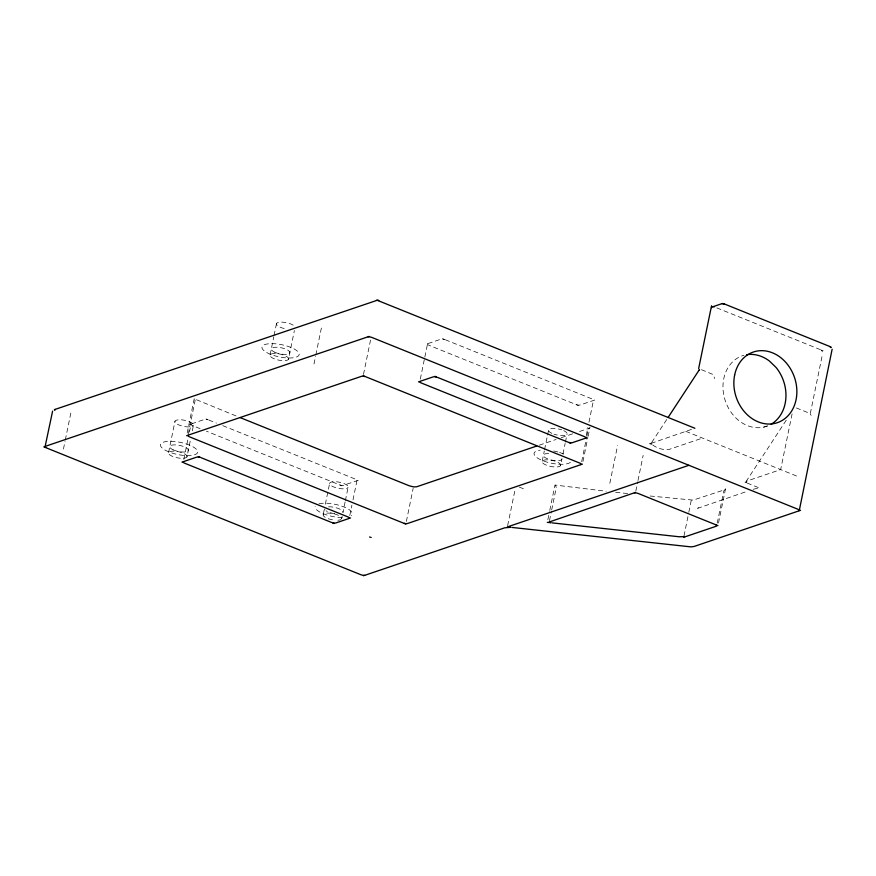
<?xml version="1.0" encoding="UTF-8"?>
<svg xmlns="http://www.w3.org/2000/svg" width="876" height="876" viewBox="0 0 876 876"><rect width="100%" height="100%" fill="white"/><g stroke="black" fill="none" stroke-linecap="round" stroke-linejoin="round"><path stroke-width="0.66" stroke-dasharray="4.38 3.29" d="M683.992 535.948L688.547 513.61M688.81 512.296L691.219 500.481M63.455 449.027L65.054 441.23M65.317 439.927L71.186 411.348M168.564 452.542L175.003 421.148M187.168 433.04L194.231 398.635M188.187 434.2L195.118 400.474L194.428 398.898L236.235 416.012M183.807 459.374L188.077 438.591M189.413 432.098L191.012 424.302M186.96 456.933A9.494 3.11 11.6 0 0 174.477 451.173A9.494 3.11 11.6 0 0 171.849 456.1A9.494 3.11 11.6 0 0 186.96 456.933L190.421 440.08M192.315 430.828L193.399 425.539A9.494 3.11 11.6 0 0 180.916 419.779A9.494 3.11 11.6 0 0 178.288 424.707A9.494 3.11 11.6 0 0 193.399 425.539M270.082 354.9L273.816 336.723M274.079 335.399L276.52 323.507M288.478 359.291A9.494 3.11 11.6 0 0 275.995 353.532A9.494 3.11 11.6 0 0 273.367 358.459A9.494 3.11 11.6 0 0 288.478 359.291L294.38 330.537M313.991 363.989L315.59 356.193M315.853 354.889L321.722 326.31M323.233 514.464L324.273 509.438M325.335 504.226L329.683 483.07M363.485 374.424L370.548 340.03M342.155 516.336L341.64 518.855A9.494 3.11 11.6 0 0 332.332 513.478A9.494 3.11 11.6 0 0 323.277 515.57A9.494 3.11 11.6 0 0 335.716 520.224M345.089 502.003L342.921 512.57A9.494 3.11 11.6 0 0 337.578 508.2A9.494 3.11 11.6 0 0 326.518 507.062M345.363 500.678L348.079 487.461A9.494 3.11 11.6 0 0 335.596 481.701A9.494 3.11 11.6 0 0 332.968 486.629A9.494 3.11 11.6 0 0 348.079 487.461M349.787 515.526L351.922 505.134M352.995 499.933L356.992 480.453M420.305 379.1L424.575 358.317M424.838 357.025L427.51 344.027M406.365 521.428L413.154 488.359M542.189 461.214L544.292 450.965M544.554 449.64L547.27 436.423M547.544 435.109L548.628 429.82M547.861 519.687L549.504 511.683M549.778 510.347L554.979 484.986M560.585 465.594A9.494 3.11 11.6 0 0 548.102 459.845A9.494 3.11 11.6 0 0 545.463 464.773A9.494 3.11 11.6 0 0 560.585 465.594L561.866 459.32M562.95 454.031L565.13 443.464M565.392 442.139L567.024 434.211M549.493 520.651L551.398 511.354M551.672 510.029L556.304 487.45L555.264 485.085L606.159 491.239M586.285 435.252L587.884 427.455M588.957 422.265L593.49 400.179M581.664 461.641L586.581 437.737M586.843 436.412L588.322 429.251L589.636 428.068L578.018 432.01M582.945 461.499L587.84 437.682M588.103 436.358L590.008 427.094M609.838 483.3L617.569 445.632M635.823 491.086L637.717 481.822M637.991 480.497L643.148 455.367M717.225 523.147L723.883 490.746L725.186 489.575L693.157 500.119L648.098 495.816M718.506 522.994L725.569 488.6M792.09 413.91L780.658 469.602L746.921 481.044L745.914 481.997L746.505 482.731L744.348 481.92M810.289 413.571L822.531 353.926M507.642 525.611L514.968 490.21M666.724 419.527L651.109 443.365C654.405 447.362 662.825 450.395 668.771 449.53L702.508 438.077M746.002 481.636L786.79 419.374M651.109 443.365L694.843 428.244M697.373 508.398L748.016 491.042M358.273 480.3L343.753 485.227A3.394 1.106 11.6 0 1 339.932 484.986L206.418 431.189M594.771 400.025L580.24 404.953A3.394 1.106 11.6 0 1 576.419 404.712L429.021 345.308A3.394 1.106 11.6 0 1 427.663 343.764L426.229 344.191M191.548 423.842L204.25 419.527A3.394 1.106 11.6 0 1 208.072 419.768L206.068 418.914M428.035 343.567L440.748 339.253A3.394 1.106 11.6 0 1 444.57 339.494L442.566 338.64M539.298 445.161L556.074 439.467M561.231 437.704L572.849 433.762M763.686 427.149L767.31 425.922M753.163 489.29L759.032 487.943M651.448 443.048L649.455 443.65L651.613 444.46M189.731 424.466L191.165 424.039A3.394 1.106 11.6 0 0 192.523 425.583L201.37 429.152M698.566 507.773L698.019 508.025M615.631 492.268L627.807 493.604M823.177 350.783L821.086 350.061A3.394 2.792 71.3 0 1 822.608 353.072M716.853 307.903L820.385 349.655M701.446 369.672L713.294 374.61L714.63 378.552M796.339 407.942L807.497 412.443A3.394 1.194 33.2 0 1 811.121 415.355M685.766 431.331L797.401 476.347M445.358 339.768L591.979 398.898A3.394 1.106 11.6 0 1 593.326 400.441M747.14 483.048L758.298 487.549M519.348 487.089L525.392 489.585M208.86 420.042L216.438 423.097M222.767 425.648L355.481 479.172A3.394 1.106 11.6 0 1 356.828 480.716M576.419 404.712L578.434 405.566M339.932 484.986L341.936 485.841M570.396 462.32A18.987 6.22 11.6 0 1 542.507 460.579A18.987 6.22 11.6 0 1 540.207 450.144M553.665 450.987A18.987 6.22 11.6 0 1 558.45 452.158M559.589 452.509A18.987 6.22 11.6 0 1 566.542 455.421M334.643 513.697A9.494 3.11 11.6 0 1 326.146 510.839M324.996 509.909A9.494 3.11 11.6 0 1 324.449 509M197.669 452.191A18.987 6.22 11.6 0 1 170.283 452.443A18.987 6.22 11.6 0 1 167.842 441.351A18.987 6.22 11.6 0 1 197.286 450.472M767.54 425.988A37.307 30.77 71.3 0 1 725.251 400.715A37.307 30.77 71.3 0 1 743.965 355.273M561.954 458.509A9.494 3.11 11.6 0 1 553.588 460.447A9.494 3.11 11.6 0 1 543.394 455.739A9.494 3.11 11.6 0 1 551.76 453.812M342.177 517.563A18.987 6.22 11.6 0 1 315.108 506.646M319.039 503.799A18.987 6.22 11.6 0 1 342.494 506.394A18.987 6.22 11.6 0 1 351.451 515.581M340.928 519.512A9.494 3.11 11.6 0 1 337.862 520.224M284.207 328.544A9.494 3.11 11.6 0 1 278.513 322.379A9.494 3.11 11.6 0 1 294.445 326.179M563.739 430.642A9.494 3.11 11.6 0 1 565.743 435.131A9.494 3.11 11.6 0 1 553.982 434.189M551.913 433.379A9.494 3.11 11.6 0 1 549.909 428.901A9.494 3.11 11.6 0 1 561.669 429.831M369.738 536.627L369.234 537.087A1.697 0.558 11.6 0 0 371.534 537.338L369.738 536.627M274.648 352.185A9.494 3.11 11.6 0 0 289.77 353.006A9.494 3.11 11.6 0 0 277.287 347.257A9.494 3.11 11.6 0 0 274.648 352.185M266.698 352.513A18.987 6.22 11.6 0 0 298.3 356.006A18.987 6.22 11.6 0 0 276.707 343.918A18.987 6.22 11.6 0 0 266.698 352.513M173.13 449.826A9.494 3.11 11.6 0 0 188.241 450.647A9.494 3.11 11.6 0 0 175.758 444.899A9.494 3.11 11.6 0 0 173.13 449.826"/><path stroke-width="1.31" d="M711.542 305.757L711.159 308.122A3.394 2.792 71.3 0 1 714.334 306.885M45.081 446.694L52.604 411.118M698.654 368.544L710.896 308.899M799.284 510.478L832.134 349.25M668.213 417.261L699.442 369.584A3.394 1.194 33.2 0 0 699.475 370.329M369.256 336.384L368.008 336.877A3.394 1.106 11.6 0 1 372.048 337.512L797.773 509.197A3.394 1.106 11.6 0 1 799.12 510.741L800.565 510.325M363.463 575.762L364.723 575.269A3.394 1.106 11.6 0 1 360.682 574.645L46.592 447.975M635.549 492.4L634.301 492.903A3.394 1.106 11.6 0 1 638.341 493.527L715.166 524.516M683.729 537.262L685.481 536.594L679.108 536.758L551.935 522.862M54.816 410.264A1.697 0.558 11.6 0 1 54.662 409.552L377.217 300.271L694.843 428.244M367.438 336.997L45.618 446.234A3.394 1.106 11.6 0 0 45.935 447.658L43.8 446.848M188.439 435.065L361.394 376.362A3.394 1.106 11.6 0 1 365.226 376.603L363.212 375.749M183.807 461.51L196.52 457.206A3.394 1.106 11.6 0 1 200.341 457.436L198.337 456.582M420.305 381.246L433.018 376.932A3.394 1.106 11.6 0 1 436.839 377.162L434.835 376.308M712.845 306.742L721.923 303.665L723.85 303.753L830.284 346.688A1.697 0.558 11.6 0 1 830.963 347.465M536.714 446.037L416.68 486.771L413.757 486.914L409.388 485.851L240.024 417.545M348.725 518.581L336.012 522.895A3.394 1.106 11.6 0 1 332.19 522.654L334.205 523.509M585.223 438.307L572.51 442.621A3.394 1.106 11.6 0 1 568.688 442.38L570.703 443.245M580.591 464.762L407.636 523.465A3.394 1.106 11.6 0 1 403.814 523.224L405.818 524.078M365.281 575.149L504.806 527.79L510.697 527.33L507.379 526.925L688.919 465.298M633.731 493.024L549.219 521.986L550.818 522.698L547.314 522.359M686.302 536.386L716.141 526.257A3.394 1.106 11.6 0 0 715.834 524.833L717.959 525.644M798.748 510.938L694.208 546.427L691.044 546.887L511.978 527.429M186.632 435.679L188.066 435.262A3.394 1.106 11.6 0 0 189.424 436.806L403.026 522.95M418.487 381.859L419.933 381.443A3.394 1.106 11.6 0 0 421.279 382.987L567.911 442.117M182 462.134L183.434 461.707A3.394 1.106 11.6 0 0 184.781 463.262L331.413 522.392M587.04 437.693L585.595 438.11A3.394 1.106 11.6 0 0 584.248 436.566L437.628 377.436M350.542 517.968L349.097 518.384A3.394 1.106 11.6 0 0 347.75 516.84L201.13 457.71M582.409 464.138L580.963 464.565A3.394 1.106 11.6 0 0 579.616 463.021L366.004 376.866M829.911 346.524L830.777 347.564M54.662 409.552L55.396 409.508M723.85 303.753L724.233 303.917A1.697 0.558 11.6 0 0 721.923 303.665M378.41 300.402L378.782 300.567A1.697 0.558 11.6 0 0 376.483 300.315M746.571 354.714A37.307 30.77 71.3 0 1 769.259 360.901L775.961 367.34A37.307 30.77 71.3 0 1 771.165 424.225M734.657 374.972A37.307 30.77 71.3 0 0 774.581 423.458A37.307 30.77 71.3 0 0 786.856 363.639A37.307 30.77 71.3 0 0 734.657 374.972"/></g></svg>
